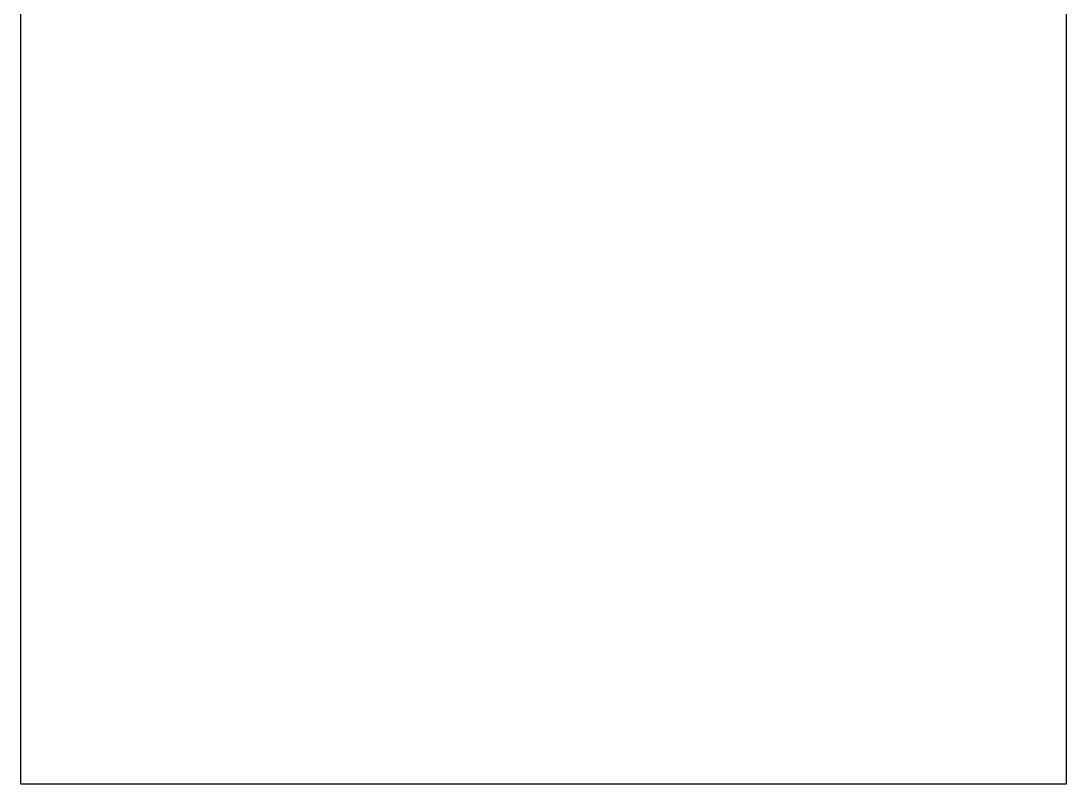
# Model space of a CAD drawing. Header units: centimetres. Extents: x -4.8 to 4.8, y -7.1 to 7.1.
# Drawn here: x -4.76 to 4.76, y -7.14 to -0.19 of the extents above; entities that cross this region are included whole.
import ezdxf

# ---------------------------------------------------------------- set-up
doc = ezdxf.new("R2010")
doc.units = ezdxf.units.CM
doc.header["$MEASUREMENT"] = 0
doc.layers.add('Layer 1', color=7, linetype='Continuous')

msp = doc.modelspace()

# ---------------------------------------------------------------- linework, layer by layer
at = {"layer": 'Layer 1', "color": 156}
msp.add_open_spline([(-4.76232, 7.14387), (-4.76232, 7.14387), (-4.76232, -7.14363), (-4.76232, -7.14363), (-4.76232, -7.14363), (-4.76232, -7.14363), (4.76268, -7.14363), (4.76268, -7.14363), (4.76268, -7.14363), (4.76268, -7.14363), (4.76268, 7.14387), (4.76268, 7.14387), (4.76268, 7.14387), (4.76268, 7.14387), (-4.76232, 7.14387), (-4.76232, 7.14387)], degree=3, knots=[0, 0, 0, 0, 0.2, 0.2, 0.2, 0.2, 0.4, 0.4, 0.4, 0.4, 0.6, 0.6, 0.6, 0.6, 1, 1, 1, 1], dxfattribs=at)
at = {"layer": 'Layer 1', "lineweight": 25}
msp.add_open_spline([(-4.76232, 7.14387), (-4.76232, 7.14387), (-4.76232, -7.14363), (-4.76232, -7.14363), (-4.76232, -7.14363), (-4.76232, -7.14363), (4.76268, -7.14363), (4.76268, -7.14363), (4.76268, -7.14363), (4.76268, -7.14363), (4.76268, 7.14387), (4.76268, 7.14387), (4.76268, 7.14387), (4.76268, 7.14387), (-4.76232, 7.14387), (-4.76232, 7.14387)], degree=3, knots=[0, 0, 0, 0, 0.2, 0.2, 0.2, 0.2, 0.4, 0.4, 0.4, 0.4, 0.6, 0.6, 0.6, 0.6, 1, 1, 1, 1], dxfattribs=at)

doc.saveas('drawing.dxf')
